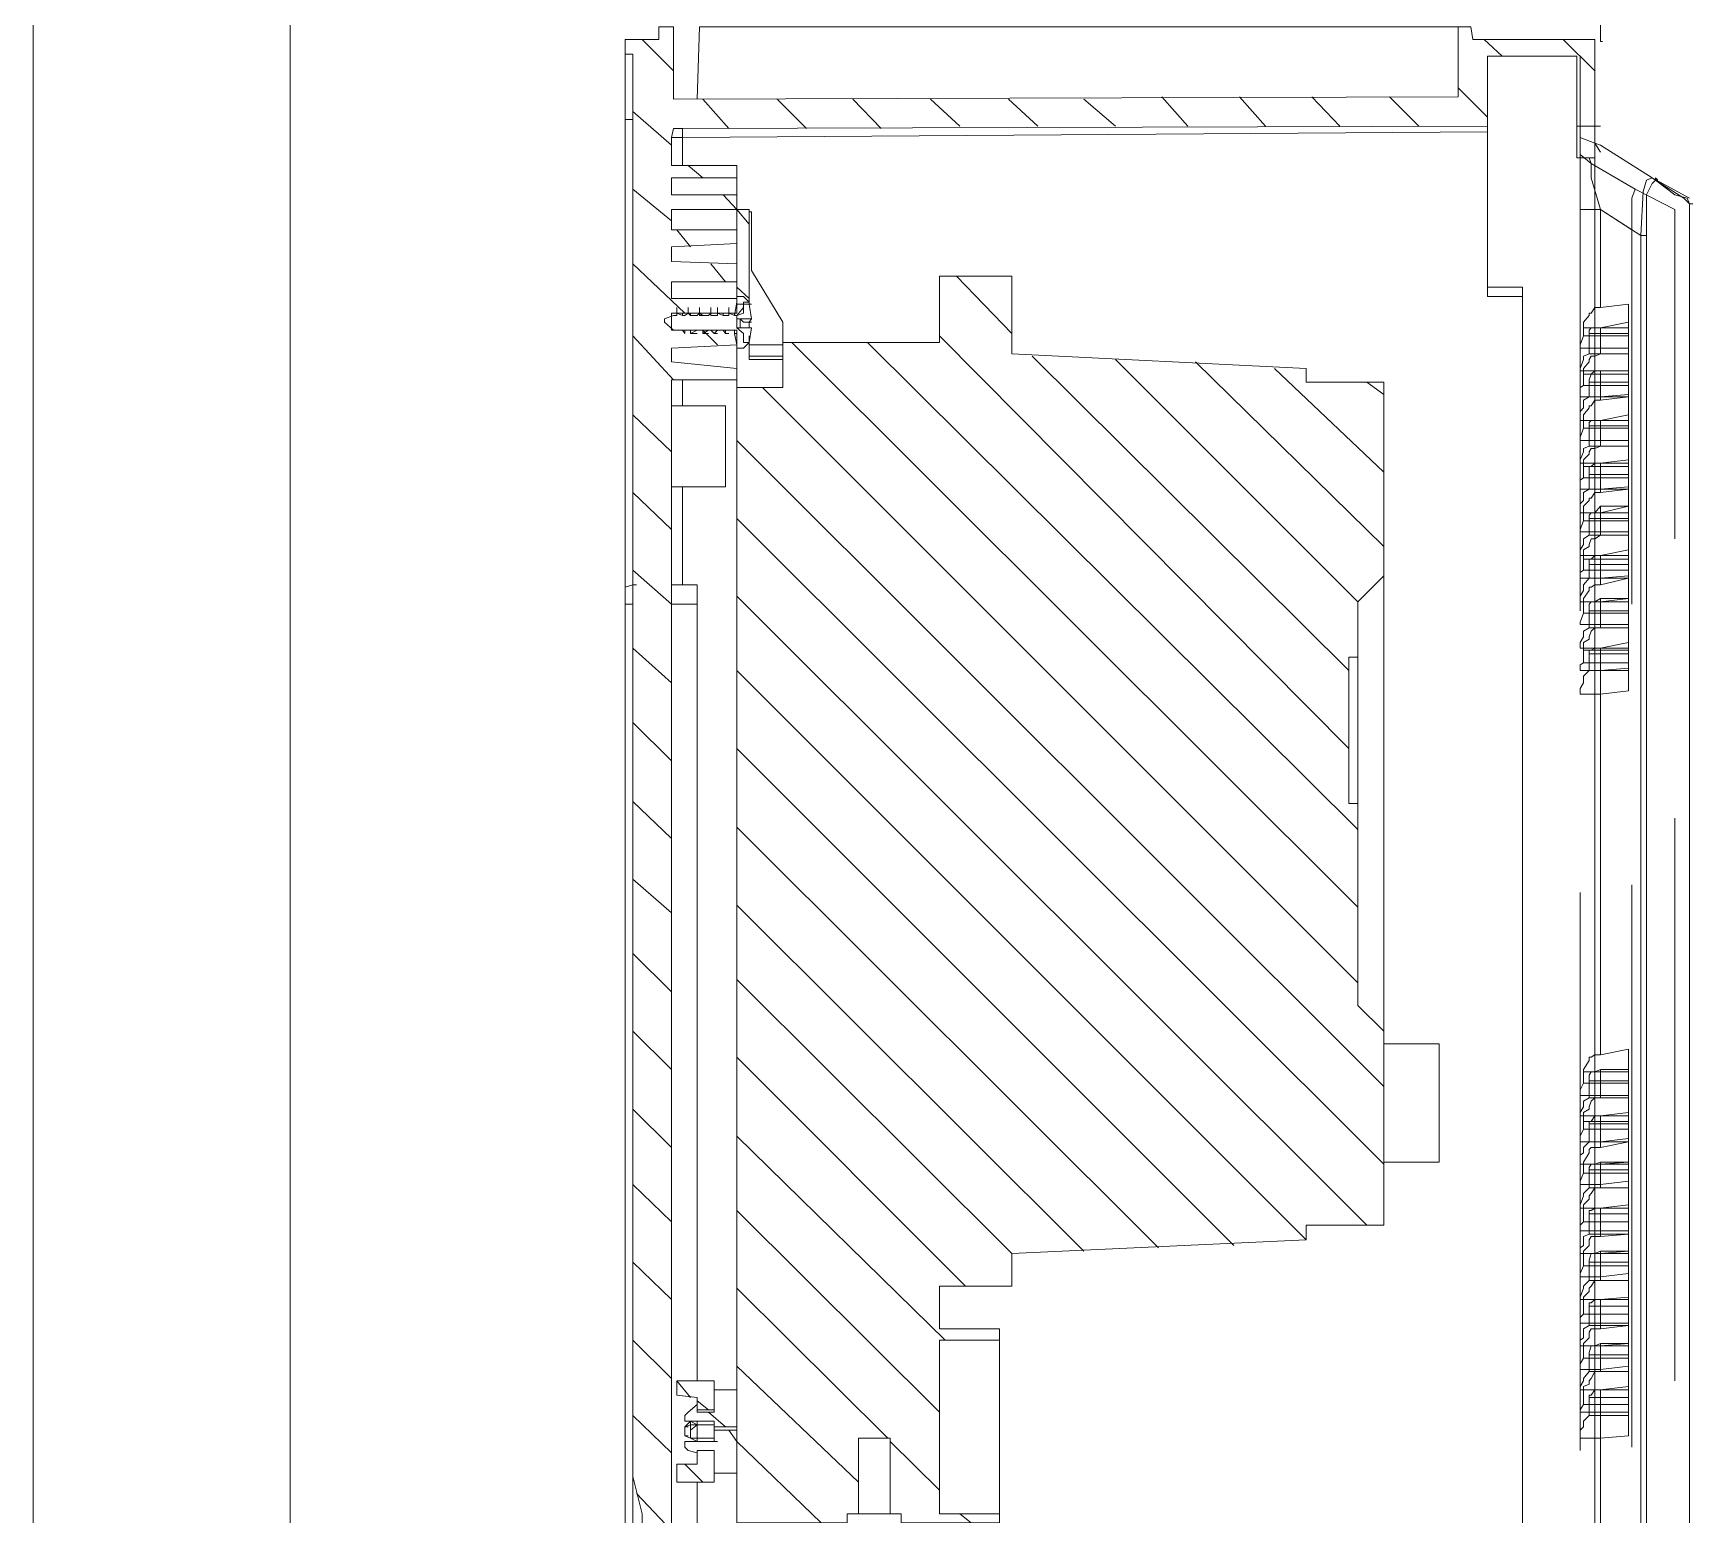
# Model space of a CAD drawing. Header units: millimetres. Extents: x 50 to 186, y -32 to 33.
# Drawn here: x 127.306 to 129.362, y -14.829 to -12.993 of the extents above; entities that cross this region are included whole.
import ezdxf

# ---------------------------------------------------------------- set-up
doc = ezdxf.new("R2010")
doc.units = ezdxf.units.MM
doc.layers.add('Prumada Eletrica', color=40, linetype='Continuous', lineweight=30)

msp = doc.modelspace()

# ---------------------------------------------------------------- linework, layer by layer
at = {"layer": 'Prumada Eletrica', "color": 7, "linetype": 'Continuous', "lineweight": 20, "true_color": 0x000007}
for points in [[(127.3063, -15.3845), (127.3063, -5.6198), (127.3063, -5.6198)], [(129.2478, -13.003), (129.2478, -13.0002), (129.2478, -9.31)], [(127.6248, -15.1708), (127.6248, -11.8703), (127.6248, -11.8703)], [(129.2408, -13.1078), (129.2408, -13.0002), (129.09, -13.0002), (129.0872, -12.9849), (129.0718, -12.9849), (129.0718, -13.0715), (128.0997, -13.0743), (128.0997, -12.9849), (128.0815, -12.9849), (128.0815, -13.0002), (128.0396, -13.0002), (128.0396, -13.0184), (128.0494, -13.0184), (128.0494, -14.7811), (128.0606, -14.8272)], [(128.129, -13.0743), (128.1318, -12.9849), (129.0718, -12.9849)], [(128.0997, -13.0394), (128.0606, -13.0002), (128.0606, -13.0002)], [(129.1263, -13.0212), (129.104, -13.0002), (129.104, -13.0002)], [(129.2408, -13.0394), (129.2017, -13.0002), (129.2017, -13.0002)], [(129.2478, -13.003), (129.2506, -13.003), (129.2506, -13.003)], [(128.0494, -13.0994), (128.0396, -13.0994), (128.0396, -13.0184)], [(128.0969, -15.6345), (128.0969, -13.4221), (128.1779, -13.4221), (128.1779, -13.4081), (128.0969, -13.3997), (128.0969, -13.383), (128.1779, -13.3788), (128.1779, -13.3606), (128.0969, -13.3606), (128.0969, -13.3397), (128.1779, -13.3397), (128.1779, -13.3215), (128.0969, -13.3215), (128.0969, -13.3006), (128.1779, -13.3006), (128.1779, -13.2782), (128.0969, -13.2754), (128.0969, -13.2573), (128.1779, -13.2531), (128.1779, -13.2363), (128.0969, -13.2363), (128.0969, -13.2112), (128.1779, -13.2112), (128.1779, -13.193), (128.0969, -13.193), (128.0969, -13.172), (128.1779, -13.172), (128.1779, -13.1567), (128.0969, -13.1567), (128.0969, -13.1218), (128.0997, -13.1106), (128.1109, -13.1106), (129.1081, -13.1078), (129.1081, -13.0212), (129.2185, -13.0212), (129.2185, -13.1078), (129.2408, -13.1078)], [(129.2227, -13.0212), (129.2227, -13.1469), (129.2227, -13.1469)], [(129.2227, -13.0422), (129.2227, -13.0394), (129.2227, -13.0394)], [(129.2227, -13.0422), (129.2227, -13.0394), (129.2227, -13.0394)], [(129.2227, -13.1637), (129.2227, -13.0422), (129.2227, -13.0422)], [(128.1681, -13.1106), (128.136, -13.0743), (128.136, -13.0743)], [(128.2645, -13.1106), (128.2282, -13.0743), (128.2282, -13.0743)], [(128.3567, -13.1106), (128.3218, -13.0743), (128.3218, -13.0743)], [(128.4545, -13.1078), (128.4181, -13.0743), (128.4181, -13.0743)], [(128.5508, -13.1078), (128.5145, -13.0743), (128.5145, -13.0743)], [(128.6472, -13.1078), (128.6081, -13.0743), (128.6081, -13.0743)], [(128.7366, -13.1078), (128.7045, -13.0715), (128.7045, -13.0715)], [(128.833, -13.1078), (128.8009, -13.0715), (128.8009, -13.0715)], [(128.9252, -13.1078), (128.8903, -13.0715), (128.8903, -13.0715)], [(129.0229, -13.1078), (128.9866, -13.0715), (128.9866, -13.0715)], [(129.1081, -13.0966), (129.0718, -13.0603), (129.0718, -13.0603)], [(128.0969, -13.1315), (128.0494, -13.0896), (128.0494, -13.0896)], [(128.0396, -13.0994), (128.0396, -13.6902), (128.0396, -13.6902)], [(128.0969, -13.1218), (128.1109, -13.1218), (128.1109, -13.1106)], [(128.1109, -13.1218), (129.1081, -13.1148), (129.1081, -13.1078)], [(129.1081, -13.1148), (129.1081, -13.3187), (129.1081, -13.3187)], [(129.2408, -13.1078), (129.2408, -13.1469), (129.2185, -13.1469), (129.2185, -13.1078)], [(129.2478, -13.1078), (129.2227, -13.1078), (129.2227, -13.1078)], [(128.1109, -13.1567), (128.1109, -13.1218), (128.1109, -13.1218)], [(129.2227, -13.1218), (129.2408, -13.1287), (129.2408, -13.2112)], [(129.2478, -13.2112), (129.2408, -13.2112), (129.2408, -13.1287), (129.2478, -13.1399)], [(129.2478, -13.1399), (129.2408, -13.1287), (129.2408, -13.1287)], [(129.2478, -13.1315), (129.2408, -13.1287), (129.2408, -13.1287)], [(129.2478, -13.1315), (129.3121, -13.172), (129.3051, -13.1748), (129.3009, -13.1888), (129.2981, -13.2433)], [(128.136, -13.172), (128.1178, -13.1567), (128.1178, -13.1567)], [(129.2227, -13.1427), (129.2366, -13.1539), (129.2366, -13.172), (129.2478, -13.2112), (129.2227, -13.2112)], [(129.2227, -13.1427), (129.2366, -13.1539), (129.2911, -13.186)], [(129.2227, -13.1469), (129.2227, -13.2042), (129.2227, -13.2042)], [(129.2366, -13.1539), (129.2339, -13.1469), (129.2339, -13.1469)], [(129.2366, -13.1539), (129.2339, -13.1469), (129.2339, -13.1469)], [(129.2366, -13.1539), (129.2339, -13.1469), (129.2339, -13.1469)], [(129.2366, -13.1539), (129.2366, -13.172), (129.2478, -13.2112), (129.2869, -13.2363), (129.2869, -13.1972), (129.2911, -13.186)], [(129.2408, -13.1469), (129.2408, -16.3678), (129.2408, -16.3678)], [(128.1779, -13.172), (128.1779, -13.193), (128.1779, -13.193)], [(129.3163, -13.1748), (129.3121, -13.179), (129.3051, -13.193), (129.3051, -16.6402), (129.3163, -16.6584), (129.3582, -16.6542)], [(129.3582, -13.1972), (129.3121, -13.172), (129.3163, -13.1748), (129.3512, -13.1972), (129.3582, -13.2042)], [(129.3191, -13.1748), (129.3163, -13.172), (129.3163, -13.172)], [(129.3163, -13.1748), (129.3163, -13.172), (129.3163, -13.172)], [(129.3554, -13.1972), (129.34, -13.193), (129.3163, -13.1748)], [(128.0969, -13.2251), (128.0494, -13.186), (128.0494, -13.186)], [(128.1779, -13.2112), (128.1611, -13.193), (128.1611, -13.193)], [(129.2869, -13.7), (129.2869, -13.2363), (129.2869, -13.1972), (129.2911, -13.186), (129.34, -13.2112)], [(129.3582, -13.2042), (129.3554, -13.1972), (129.3554, -13.1972)], [(128.1779, -13.2112), (128.1821, -13.2112), (128.1821, -13.2112)], [(128.1933, -13.2293), (128.1779, -13.2112), (128.1779, -13.2112)], [(128.1933, -13.214), (128.1961, -13.214), (128.1961, -13.214)], [(128.2352, -13.376), (128.2352, -13.3508), (128.1961, -13.2866), (128.1961, -13.214)], [(129.2227, -13.2042), (129.2227, -13.7084), (129.2227, -13.7084)], [(129.2227, -13.2112), (129.2478, -13.2112), (129.2478, -13.3327), (129.2408, -13.3327), (129.2366, -13.3397), (129.2339, -13.3397), (129.2339, -13.3425), (129.2269, -13.3508), (129.2269, -13.3676), (129.2227, -13.3788), (129.2227, -13.383)], [(129.2478, -13.2112), (129.2227, -13.2112), (129.2227, -13.2112)], [(129.2408, -13.2112), (129.2408, -13.7154), (129.2408, -13.7154)], [(129.2478, -13.2112), (129.2408, -13.2112), (129.2408, -13.2112)], [(129.2478, -13.2112), (129.2981, -13.2433), (129.2981, -13.2433)], [(129.34, -13.619), (129.34, -13.2112), (129.34, -13.2112)], [(129.3582, -16.2687), (129.3582, -13.2042), (129.3582, -13.2042)], [(129.3582, -13.2042), (129.3624, -13.2042), (129.3624, -13.2042)], [(128.1206, -13.2573), (128.1039, -13.2363), (128.1039, -13.2363)], [(129.3051, -13.2433), (129.2981, -13.2433), (129.2981, -16.5941), (129.3051, -16.5941)], [(128.1137, -13.3397), (128.0494, -13.2782), (128.0494, -13.2782)], [(128.1639, -13.3006), (128.1458, -13.2782), (128.1458, -13.2782)], [(128.4293, -14.5451), (128.5187, -14.5451), (128.5187, -14.5046), (128.8833, -14.4878), (128.8833, -14.4696), (128.9796, -14.4696), (128.9796, -14.2294), (128.9475, -14.1973), (128.9475, -13.9473), (128.9363, -13.9473), (128.9363, -13.7657), (128.9475, -13.7657), (128.9475, -13.6972), (128.9796, -13.6651), (128.9796, -13.4249), (128.8833, -13.4249), (128.8833, -13.4081), (128.5187, -13.3899), (128.5187, -13.2936), (128.4293, -13.2936), (128.4293, -13.376)], [(128.5187, -13.3648), (128.4503, -13.2936), (128.4503, -13.2936)], [(128.1933, -13.3215), (128.1779, -13.3075), (128.1779, -13.3075)], [(128.1863, -13.3187), (128.1933, -13.3257), (128.1933, -13.3257)], [(129.1081, -13.3075), (129.1514, -13.3075), (129.1514, -13.3187)], [(129.1081, -13.3187), (129.1514, -13.3187), (129.1514, -13.3187)], [(129.1514, -13.3187), (129.1514, -15.696), (129.1514, -15.696)], [(128.1039, -13.3327), (128.1039, -13.3397), (128.1039, -13.3397)], [(128.1109, -13.3397), (128.1109, -13.3425), (128.1109, -13.3425)], [(128.1109, -13.3425), (128.1137, -13.3425), (128.1137, -13.3425)], [(128.1178, -13.3327), (128.1178, -13.3397), (128.1178, -13.3397)], [(128.1178, -13.3397), (128.1206, -13.3397), (128.1206, -13.3397)], [(128.1206, -13.3397), (128.1206, -13.3425), (128.1206, -13.3425)], [(128.1206, -13.3425), (128.129, -13.3425), (128.129, -13.3425)], [(128.1318, -13.3327), (128.1318, -13.3397), (128.1318, -13.3397)], [(128.1318, -13.3397), (128.136, -13.3425), (128.136, -13.3425)], [(128.1318, -13.3397), (128.136, -13.3397), (128.136, -13.3397)], [(128.1318, -13.3425), (128.136, -13.3425), (128.136, -13.3425)], [(128.1458, -13.3327), (128.1458, -13.3397), (128.1458, -13.3397)], [(128.1458, -13.3397), (128.1458, -13.3425), (128.1458, -13.3425)], [(128.1458, -13.3425), (128.15, -13.3425), (128.15, -13.3425)], [(128.1611, -13.3397), (128.1611, -13.3425), (128.1611, -13.3425)], [(128.1611, -13.3425), (128.1639, -13.3425), (128.1639, -13.3425)], [(128.1681, -13.3327), (128.1681, -13.3397), (128.1681, -13.3397)], [(128.1681, -13.3397), (128.1751, -13.3397), (128.1751, -13.3397)], [(128.1751, -13.3397), (128.1751, -13.3425), (128.1751, -13.3425)], [(128.1751, -13.3425), (128.1779, -13.3425), (128.1779, -13.3425)], [(128.1779, -13.3425), (128.1863, -13.3397), (128.1863, -13.3327)], [(128.1933, -13.3285), (128.1961, -13.3285), (128.1961, -13.3285)], [(128.1933, -13.3285), (128.1961, -13.3466), (128.1933, -13.3508)], [(129.2827, -13.3285), (129.2478, -13.3327), (129.2478, -13.3327)], [(129.2827, -13.3285), (129.2827, -13.383), (129.2827, -13.383)], [(128.1109, -13.3606), (128.1137, -13.3606), (128.1137, -13.3606)], [(128.1109, -13.3606), (128.1137, -13.3606), (128.1137, -13.3606)], [(128.1206, -13.3606), (128.129, -13.3606), (128.129, -13.3606)], [(128.1206, -13.3606), (128.129, -13.3606), (128.129, -13.3606)], [(128.1318, -13.3606), (128.136, -13.3606), (128.136, -13.3606)], [(128.136, -13.3606), (128.143, -13.3606), (128.143, -13.3606)], [(128.1542, -13.3788), (128.136, -13.3606), (128.136, -13.3606)], [(128.1458, -13.3606), (128.15, -13.3606), (128.15, -13.3606)], [(128.1458, -13.3606), (128.15, -13.3606), (128.15, -13.3606)], [(128.1611, -13.3606), (128.1639, -13.3606), (128.1639, -13.3606)], [(128.1611, -13.3606), (128.1639, -13.3606), (128.1639, -13.3606)], [(128.1751, -13.3606), (128.1779, -13.3606), (128.1779, -13.3606)], [(128.1751, -13.3606), (128.1779, -13.3606), (128.1779, -13.3606)], [(128.1779, -13.3466), (128.1821, -13.3466), (128.1863, -13.3508)], [(128.1779, -13.3578), (128.1961, -13.3578), (128.1961, -13.3578)], [(128.1779, -13.3578), (128.1961, -13.3578), (128.1961, -13.3578)], [(128.1821, -13.3466), (128.1821, -13.3578), (128.1821, -13.3578)], [(128.1933, -13.3508), (128.1863, -13.3508), (128.1863, -13.3508)], [(128.1933, -13.3508), (128.1961, -13.3508), (128.1961, -13.3508)], [(128.1933, -13.3508), (128.1933, -13.3578), (128.1933, -13.3578)], [(128.1961, -13.3578), (128.1933, -13.376), (128.1933, -13.376)], [(129.2827, -13.3578), (129.2269, -13.3578), (129.2269, -13.3578)], [(129.2339, -13.3899), (129.2339, -13.3648), (129.2339, -13.3606), (129.2366, -13.3578), (129.2478, -13.3578), (129.2478, -13.3899)], [(129.2478, -13.3578), (129.2827, -13.3508), (129.2827, -13.3508)], [(128.0997, -13.4221), (128.0494, -13.3676), (128.0494, -13.3676)], [(128.1206, -13.3648), (128.129, -13.3648), (128.129, -13.3648)], [(128.136, -13.3648), (128.143, -13.3648), (128.143, -13.3648)], [(128.15, -13.3648), (128.1542, -13.3648), (128.1542, -13.3648)], [(128.1639, -13.3648), (128.1681, -13.3648), (128.1681, -13.3648)], [(128.1639, -13.3648), (128.1681, -13.3648), (128.1681, -13.3648)], [(128.1779, -13.3648), (128.1751, -13.3648), (128.1751, -13.3648)], [(128.1779, -13.383), (128.1779, -13.4081), (128.1779, -13.4081)], [(128.2352, -13.3969), (128.1933, -13.3969), (128.1933, -13.3676)], [(128.1933, -13.3788), (128.2352, -13.3788), (128.2352, -13.3788)], [(128.4293, -13.376), (128.2352, -13.376), (128.2352, -13.376)], [(128.2352, -13.4318), (128.2352, -13.376), (128.2352, -13.376)], [(128.9475, -14.0758), (128.2463, -13.376), (128.2463, -13.376)], [(128.9475, -13.9794), (128.3399, -13.376), (128.3399, -13.376)], [(128.9363, -13.8788), (128.4293, -13.3676), (128.4293, -13.3676)], [(129.2478, -13.383), (129.2227, -13.383), (129.2227, -13.383)], [(129.2827, -13.3676), (129.2269, -13.3676), (129.2269, -13.3676)], [(129.2827, -13.3648), (129.2339, -13.3648), (129.2339, -13.3648)], [(129.2478, -13.383), (129.2827, -13.383), (129.2827, -13.383)], [(129.2827, -13.383), (129.2827, -13.4109), (129.2827, -13.4109)], [(128.2352, -13.3927), (128.1933, -13.3927), (128.1933, -13.3927)], [(128.9363, -13.7824), (128.5439, -13.3927), (128.5439, -13.3927)], [(128.9475, -13.6972), (128.6472, -13.3969), (128.6472, -13.3969)], [(128.9796, -13.6288), (128.7464, -13.3997), (128.7464, -13.3997)], [(129.2478, -13.4109), (129.2227, -13.4109), (129.2227, -13.4081), (129.2269, -13.3969), (129.2269, -13.3927), (129.2339, -13.3899), (129.2478, -13.3899)], [(129.2827, -13.3899), (129.2478, -13.3899), (129.2408, -13.3927), (129.2366, -13.3927), (129.2339, -13.3969), (129.2339, -13.3997), (129.2269, -13.4081), (129.2269, -13.4151), (129.2827, -13.4151), (129.2827, -13.4109)], [(129.2827, -13.3899), (129.2478, -13.3899), (129.2478, -13.3899)], [(128.1109, -13.4542), (128.1109, -13.4221), (128.1109, -13.4221)], [(128.1779, -13.4221), (128.1779, -13.4318), (128.2352, -13.4318)], [(128.9796, -13.5366), (128.8442, -13.4081), (128.8442, -13.4081)], [(128.9796, -13.4402), (128.9587, -13.4249), (128.9587, -13.4249)], [(129.2339, -13.4249), (129.2339, -13.443), (129.2269, -13.4472), (129.2269, -13.457), (129.2227, -13.4612), (129.2227, -13.4724)], [(129.2269, -13.4724), (129.2269, -13.4654), (129.2339, -13.457), (129.2339, -13.4542), (129.2366, -13.4542), (129.2408, -13.4472), (129.2478, -13.4472), (129.2478, -13.4109), (129.2408, -13.4109), (129.2366, -13.4151), (129.2339, -13.4221), (129.2339, -13.4249)], [(129.2269, -13.4151), (129.2269, -13.4291), (129.2827, -13.4291), (129.2827, -13.4151)], [(129.2827, -13.4249), (129.2339, -13.4249), (129.2339, -13.4249)], [(129.2827, -13.4109), (129.2478, -13.4109), (129.2478, -13.4109)], [(129.2478, -13.4109), (129.2827, -13.4109), (129.2827, -13.4109)], [(128.1779, -13.4318), (128.1779, -14.8384), (128.3148, -14.8384), (128.3148, -14.8272), (128.3288, -14.8272), (128.3288, -14.7336), (128.3679, -14.7336), (128.3679, -14.8272), (128.3818, -14.8272), (128.3818, -14.8384), (128.5033, -14.8384), (128.5033, -14.8272), (128.4293, -14.8272), (128.4293, -14.6121), (128.5033, -14.6121), (128.5033, -14.5981), (128.4293, -14.5981), (128.4293, -14.5451)], [(128.9475, -14.1693), (128.21, -13.4318), (128.21, -13.4318)], [(129.2269, -13.4291), (129.2227, -13.4318), (129.2227, -13.443)], [(129.2227, -13.443), (129.2478, -13.443), (129.2339, -13.443)], [(129.2478, -13.4724), (129.2827, -13.4654), (129.2827, -13.4402), (129.2478, -13.443)], [(129.2827, -13.443), (129.2478, -13.443), (129.2478, -13.443)], [(129.2827, -13.443), (129.2478, -13.4472), (129.2478, -13.4472)], [(129.2827, -13.4291), (129.2827, -13.4402), (129.2827, -13.4402)], [(128.0969, -13.5115), (128.0494, -13.4654), (128.0494, -13.4654)], [(128.0969, -13.4542), (128.1639, -13.4542), (128.1639, -13.4542)], [(128.1639, -13.5548), (128.1639, -13.4542), (128.1639, -13.4542)], [(129.2478, -13.4724), (129.2827, -13.4654), (129.2827, -13.4654)], [(129.2827, -13.4654), (129.2827, -13.4724), (129.2827, -13.4724)], [(129.2478, -13.4724), (129.2227, -13.4724), (129.2227, -13.4724)], [(129.2339, -13.4793), (129.2339, -13.5045), (129.2269, -13.5073), (129.2269, -13.5115), (129.2227, -13.5212), (129.2227, -13.5254)], [(129.2269, -13.4821), (129.2227, -13.4933), (129.2227, -13.4975)], [(129.2478, -13.5045), (129.2478, -13.4724), (129.2366, -13.4724), (129.2339, -13.4751), (129.2339, -13.4793)], [(129.2827, -13.4793), (129.2339, -13.4793), (129.2339, -13.4793)], [(129.2827, -13.4821), (129.2827, -13.4975), (129.2827, -13.4975)], [(128.9796, -14.2978), (128.1779, -13.4975), (128.1779, -13.4975)], [(129.2478, -13.4975), (129.2227, -13.4975), (129.2227, -13.4975)], [(129.2827, -13.5045), (129.2478, -13.5045), (129.2408, -13.5073), (129.2366, -13.5073), (129.2339, -13.5115), (129.2339, -13.5143), (129.2269, -13.5212), (129.2269, -13.5296), (129.2827, -13.5296), (129.2827, -13.5254)], [(129.2478, -13.5045), (129.2339, -13.5045), (129.2339, -13.5045)], [(129.2827, -13.5254), (129.2827, -13.4975), (129.2478, -13.4975)], [(129.2827, -13.5045), (129.2478, -13.5045), (129.2478, -13.5045)], [(129.2478, -13.5617), (129.2478, -13.5254), (129.2408, -13.5254), (129.2366, -13.5296), (129.2339, -13.5296), (129.2339, -13.5394), (129.2339, -13.5576), (129.2269, -13.5617), (129.2269, -13.5715), (129.2227, -13.5757), (129.2227, -13.5869)], [(129.2478, -13.5254), (129.2227, -13.5254), (129.2227, -13.5254)], [(129.2478, -13.5254), (129.2827, -13.5212), (129.2827, -13.5212)], [(129.2827, -13.5254), (129.2478, -13.5254), (129.2478, -13.5254)], [(129.2269, -13.5436), (129.2227, -13.5464), (129.2227, -13.5576)], [(129.2269, -13.5296), (129.2269, -13.5436), (129.2827, -13.5436), (129.2827, -13.5296)], [(129.2827, -13.5394), (129.2339, -13.5394), (129.2339, -13.5394)], [(129.2827, -13.5436), (129.2827, -13.5548), (129.2827, -13.5548)], [(128.0969, -13.6078), (128.0494, -13.5617), (128.0494, -13.5617)], [(128.1639, -13.5548), (128.0969, -13.5548), (128.0969, -13.5548)], [(128.1109, -13.6763), (128.1109, -13.5548), (128.1109, -13.5548)], [(129.2478, -13.5576), (129.2227, -13.5576), (129.2227, -13.5576)], [(129.2827, -13.5785), (129.2827, -13.5869), (129.2269, -13.5869), (129.2269, -13.5785), (129.2339, -13.5715), (129.2339, -13.5687), (129.2366, -13.5687), (129.2408, -13.5617), (129.2478, -13.5617)], [(129.2478, -13.5576), (129.2339, -13.5576), (129.2339, -13.5576)], [(129.2478, -13.5576), (129.2827, -13.5548), (129.2827, -13.5548)], [(129.2827, -13.5576), (129.2478, -13.5576), (129.2478, -13.5576)], [(129.2827, -13.5576), (129.2478, -13.5617), (129.2478, -13.5617)], [(129.2827, -13.5548), (129.2827, -13.5785), (129.2827, -13.5785)], [(129.2478, -13.6148), (129.2478, -13.5785), (129.2408, -13.5869), (129.2366, -13.5869), (129.2339, -13.5897), (129.2339, -13.5939), (129.2339, -13.6148), (129.2269, -13.619), (129.2269, -13.626), (129.2227, -13.633), (129.2227, -13.64)], [(129.2478, -13.5869), (129.2227, -13.5869), (129.2227, -13.5869)], [(129.2269, -13.5869), (129.2269, -13.5967), (129.2827, -13.5967), (129.2827, -13.5869)], [(129.2827, -13.5785), (129.2478, -13.5869), (129.2478, -13.5869)], [(129.2478, -13.5785), (129.2827, -13.5785), (129.2827, -13.5785)], [(128.9796, -14.3942), (128.1779, -13.5939), (128.1779, -13.5939)], [(129.2269, -13.5967), (129.2227, -13.6078), (129.2227, -13.6106)], [(129.2478, -13.6106), (129.2227, -13.6106), (129.2227, -13.6106)], [(129.2827, -13.5939), (129.2339, -13.5939), (129.2339, -13.5939)], [(129.2478, -13.6106), (129.2827, -13.6106), (129.2827, -13.6106)], [(129.2478, -13.64), (129.2827, -13.64), (129.2827, -13.6106)], [(129.2827, -13.5967), (129.2827, -13.6106), (129.2827, -13.6106)], [(129.2827, -13.6148), (129.2478, -13.6148), (129.2408, -13.619), (129.2366, -13.619), (129.2339, -13.626), (129.2339, -13.6288), (129.2269, -13.633), (129.2269, -13.6442), (129.2827, -13.6442), (129.2827, -13.64)], [(129.2478, -13.6148), (129.2339, -13.6148), (129.2339, -13.6148)], [(129.2827, -13.6148), (129.2478, -13.6148), (129.2478, -13.6148)], [(129.2478, -13.6763), (129.2478, -13.64), (129.2408, -13.64), (129.2366, -13.6442), (129.2339, -13.6442), (129.2339, -13.6679), (129.2269, -13.6763), (129.2269, -13.6833), (129.2227, -13.6902), (129.2227, -13.6972)], [(129.2478, -13.64), (129.2227, -13.64), (129.2227, -13.64)], [(129.2269, -13.6442), (129.2269, -13.6581), (129.2827, -13.6581), (129.2827, -13.6442)], [(129.2827, -13.6511), (129.2339, -13.6511), (129.2339, -13.6511)], [(129.2478, -13.64), (129.2827, -13.633), (129.2827, -13.633)], [(128.0969, -13.7), (128.0494, -13.6581), (128.0494, -13.6581)], [(128.9796, -14.2294), (128.9796, -13.6651), (128.9796, -13.6651)], [(129.2269, -13.6581), (129.2227, -13.6609), (129.2227, -13.6679)], [(129.2478, -13.6679), (129.2227, -13.6679), (129.2227, -13.6679)], [(129.2478, -13.6679), (129.2339, -13.6679), (129.2339, -13.6679)], [(129.2478, -13.6972), (129.2827, -13.693), (129.2827, -13.6651), (129.2478, -13.6679)], [(129.2827, -13.6679), (129.2478, -13.6679), (129.2478, -13.6679)], [(129.2827, -13.6679), (129.2478, -13.6763), (129.2478, -13.6763)], [(129.2478, -13.6763), (129.2827, -13.6679), (129.2827, -13.6679)], [(129.2827, -13.6581), (129.2827, -13.6651), (129.2827, -13.6651)], [(128.0494, -13.6763), (128.0396, -13.6791), (128.0396, -13.6902)], [(128.0396, -13.6902), (128.0396, -13.7), (128.0396, -13.7)], [(128.0494, -13.6763), (128.0536, -13.6763), (128.0536, -13.6763)], [(128.0494, -13.7), (128.0494, -13.6763), (128.0494, -13.6763)], [(128.0969, -13.6763), (128.129, -13.6763), (128.129, -13.6763)], [(128.129, -13.7), (128.129, -13.6763), (128.129, -13.6763)], [(128.9587, -14.4696), (128.1779, -13.6902), (128.1779, -13.6902)], [(129.2827, -13.693), (129.2827, -13.6972), (129.2269, -13.6972), (129.2269, -13.693), (129.2339, -13.6833), (129.2339, -13.6791), (129.2366, -13.6791), (129.2408, -13.6763), (129.2478, -13.6763)], [(129.2827, -13.693), (129.2478, -13.693), (129.2408, -13.6972), (129.2366, -13.6972), (129.2339, -13.7), (129.2339, -13.7084), (129.2827, -13.7084)], [(129.2478, -13.693), (129.2478, -13.7294), (129.2478, -13.7294)], [(128.129, -14.6624), (128.129, -13.7), (128.0969, -13.7)], [(129.2478, -13.6972), (129.2227, -13.6972), (129.2227, -13.6972)], [(129.2269, -13.7112), (129.2227, -13.7224), (129.2227, -13.7252)], [(129.2269, -13.6972), (129.2269, -13.7112), (129.2827, -13.7112), (129.2827, -13.6972)], [(129.2339, -13.7294), (129.2339, -13.7084), (129.2339, -13.7084)], [(129.2827, -13.7252), (129.2827, -13.7112), (129.2827, -13.7112)], [(129.2478, -13.7252), (129.2227, -13.7252), (129.2227, -13.7252)], [(129.2478, -13.7545), (129.2227, -13.7545), (129.2227, -13.7475), (129.2269, -13.7405), (129.2269, -13.7335), (129.2339, -13.7294), (129.2478, -13.7294)], [(129.2827, -13.7573), (129.2269, -13.7573), (129.2269, -13.7475), (129.2339, -13.7433), (129.2339, -13.7405), (129.2366, -13.7335), (129.2408, -13.7294), (129.2478, -13.7294)], [(129.2478, -13.7252), (129.2827, -13.7252), (129.2827, -13.7252)], [(129.2827, -13.7294), (129.2478, -13.7294), (129.2478, -13.7294)], [(129.2478, -13.7294), (129.2827, -13.7294), (129.2827, -13.7294)], [(129.2827, -13.7294), (129.2478, -13.7294), (129.2478, -13.7294)], [(129.2827, -13.7252), (129.2827, -13.7545), (129.2827, -13.7545)], [(128.0969, -13.7978), (128.0494, -13.7545), (128.0494, -13.7545)], [(129.2478, -14.2587), (129.2478, -13.7545), (129.2408, -13.7545), (129.2366, -13.7573), (129.2339, -13.7573), (129.2339, -13.7615), (129.2339, -13.7824), (129.2269, -13.7894), (129.2269, -13.7978), (129.2227, -13.8048), (129.2227, -13.8118)], [(129.2478, -13.7545), (129.2827, -13.7475), (129.2827, -13.7475)], [(129.2827, -13.7545), (129.2478, -13.7545), (129.2478, -13.7545)], [(129.2827, -13.7545), (129.2827, -13.7796), (129.2827, -13.7796)], [(128.9475, -13.9473), (128.9475, -13.7657), (128.9475, -13.7657)], [(129.2478, -13.7824), (129.2227, -13.7824), (129.2227, -13.7754), (129.2269, -13.7727), (129.2827, -13.7727)], [(129.2269, -13.7573), (129.2269, -13.7727), (129.2269, -13.7727)], [(129.2827, -13.7615), (129.2339, -13.7615), (129.2339, -13.7615)], [(128.8833, -14.4878), (128.1779, -13.7824), (128.1779, -13.7824)], [(129.2478, -13.7824), (129.2339, -13.7824), (129.2339, -13.7824)], [(129.2478, -13.7824), (129.2827, -13.7796), (129.2827, -13.7796)], [(129.2827, -13.7824), (129.2478, -13.7824), (129.2478, -13.7824)], [(129.2827, -13.7796), (129.2827, -13.8076), (129.2827, -13.8076)], [(129.2478, -13.8118), (129.2227, -13.8118), (129.2227, -13.8118)], [(129.2827, -13.8076), (129.2478, -13.8118), (129.2478, -13.8118)], [(128.0969, -13.8942), (128.0494, -13.8467), (128.0494, -13.8467)], [(128.7939, -14.4948), (128.1779, -13.8788), (128.1779, -13.8788)], [(128.0969, -13.9905), (128.0494, -13.9445), (128.0494, -13.9445)], [(128.7003, -14.4976), (128.1779, -13.9766), (128.1779, -13.9766)], [(129.34, -14.6624), (129.34, -13.9654), (129.34, -13.9654)], [(128.0969, -14.0827), (128.0494, -14.0408), (128.0494, -14.0408)], [(129.2227, -14.0576), (129.2227, -14.749), (129.2227, -14.749)], [(129.2408, -14.0618), (129.2408, -14.756), (129.2408, -14.756)], [(129.2869, -14.7448), (129.2869, -14.0478), (129.2869, -14.0478)], [(128.6081, -14.5018), (128.1779, -14.073), (128.1779, -14.073)], [(128.0969, -14.1805), (128.0494, -14.133), (128.0494, -14.133)], [(128.5187, -14.5046), (128.1779, -14.1651), (128.1779, -14.1651)], [(128.0969, -14.2769), (128.0494, -14.2294), (128.0494, -14.2294)], [(128.9796, -14.2448), (129.0481, -14.2448), (129.0481, -14.2448)], [(128.9796, -14.3914), (129.0481, -14.3914), (129.0481, -14.2448)], [(128.4614, -14.5451), (128.1779, -14.2615), (128.1779, -14.2615)], [(129.2269, -14.2797), (129.2269, -14.2936), (129.2827, -14.2936), (129.2827, -14.2797)], [(129.2827, -14.2769), (129.2478, -14.2769), (129.2408, -14.2797), (129.2366, -14.2797), (129.2339, -14.2839), (129.2339, -14.2909)], [(129.2478, -14.2769), (129.2478, -14.3118), (129.2478, -14.3118)], [(129.2269, -14.2936), (129.2227, -14.302), (129.2227, -14.309)], [(129.2478, -14.309), (129.2227, -14.309), (129.2227, -14.309)], [(129.2827, -14.2909), (129.2339, -14.2909), (129.2339, -14.3118), (129.2478, -14.3118)], [(129.2478, -14.3342), (129.2827, -14.3342), (129.2827, -14.309), (129.2478, -14.309)], [(129.2827, -14.2936), (129.2827, -14.309), (129.2827, -14.309)], [(128.0969, -14.3733), (128.0494, -14.3258), (128.0494, -14.3258)], [(129.2339, -14.3118), (129.2269, -14.316), (129.2269, -14.323), (129.2227, -14.33), (129.2227, -14.3342)], [(129.2827, -14.3118), (129.2478, -14.3118), (129.2408, -14.3118), (129.2366, -14.316), (129.2339, -14.323), (129.2339, -14.3258), (129.2269, -14.33), (129.2269, -14.3411), (129.2827, -14.3411), (129.2827, -14.3342)], [(129.2827, -14.3118), (129.2478, -14.3118), (129.2478, -14.3118)], [(129.2478, -14.3342), (129.2827, -14.33), (129.2827, -14.33)], [(129.2478, -14.3733), (129.2478, -14.3342), (129.2408, -14.3342), (129.2366, -14.3411), (129.2339, -14.3411), (129.2339, -14.3439), (129.2339, -14.3663), (129.2269, -14.3733), (129.2269, -14.3802), (129.2227, -14.383), (129.2227, -14.3942)], [(129.2478, -14.3342), (129.2227, -14.3342), (129.2227, -14.3342)], [(129.2269, -14.3509), (129.2227, -14.3593), (129.2227, -14.3663)], [(129.2269, -14.3411), (129.2269, -14.3509), (129.2827, -14.3509), (129.2827, -14.3411)], [(129.2827, -14.3439), (129.2339, -14.3439), (129.2339, -14.3439)], [(129.2827, -14.3509), (129.2827, -14.3621), (129.2827, -14.3621)], [(128.4363, -14.6121), (128.1779, -14.3593), (128.1779, -14.3593)], [(129.2478, -14.3663), (129.2227, -14.3663), (129.2227, -14.3663)], [(129.2827, -14.3663), (129.2478, -14.3733), (129.2366, -14.3733), (129.2339, -14.3761), (129.2339, -14.3802), (129.2269, -14.3914), (129.2269, -14.3942), (129.2827, -14.3942), (129.2827, -14.3914)], [(129.2478, -14.3663), (129.2339, -14.3663), (129.2339, -14.3663)], [(129.2478, -14.3942), (129.2827, -14.3914), (129.2827, -14.3621), (129.2478, -14.3663)], [(129.2827, -14.3663), (129.2478, -14.3663), (129.2478, -14.3663)], [(129.2827, -14.3914), (129.2478, -14.3914), (129.2408, -14.3942), (129.2366, -14.3942), (129.2339, -14.3984), (129.2339, -14.4012)], [(129.2478, -14.3914), (129.2478, -14.4235), (129.2478, -14.4235)], [(129.2478, -14.3942), (129.2227, -14.3942), (129.2227, -14.3942)], [(129.2269, -14.4054), (129.2227, -14.4152), (129.2227, -14.4194)], [(129.2269, -14.3942), (129.2269, -14.4054), (129.2827, -14.4054), (129.2827, -14.3942)], [(129.2827, -14.4012), (129.2339, -14.4012), (129.2339, -14.4235), (129.2478, -14.4235)], [(129.2827, -14.4054), (129.2827, -14.4152), (129.2827, -14.4152)], [(128.0969, -14.4654), (128.0494, -14.4194), (128.0494, -14.4194)], [(129.2478, -14.4194), (129.2227, -14.4194), (129.2227, -14.4194)], [(129.2339, -14.4235), (129.2269, -14.4305), (129.2269, -14.4333), (129.2227, -14.4445), (129.2227, -14.4487)], [(129.2827, -14.4487), (129.2269, -14.4487), (129.2269, -14.4445), (129.2339, -14.4375), (129.2339, -14.4333), (129.2366, -14.4305), (129.2408, -14.4235), (129.2478, -14.4235)], [(129.2478, -14.4194), (129.2827, -14.4152), (129.2827, -14.4152)], [(129.2827, -14.4235), (129.2478, -14.4235), (129.2478, -14.4235)], [(129.2827, -14.4235), (129.2478, -14.4235), (129.2478, -14.4235)], [(129.2827, -14.4152), (129.2827, -14.4487), (129.2827, -14.4487)], [(128.4293, -14.7015), (128.1779, -14.4515), (128.1779, -14.4515)], [(129.2478, -14.4487), (129.2227, -14.4487), (129.2227, -14.4487)], [(129.2269, -14.4487), (129.2269, -14.4654), (129.2269, -14.4654)], [(129.2339, -14.4808), (129.2339, -14.4557), (129.2339, -14.4515), (129.2366, -14.4515), (129.2408, -14.4487), (129.2478, -14.4487), (129.2478, -14.4836)], [(129.2478, -14.4487), (129.2827, -14.4445), (129.2827, -14.4445)], [(129.2827, -14.4487), (129.2478, -14.4487), (129.2478, -14.4487)], [(129.2827, -14.4766), (129.2827, -14.4487), (129.2827, -14.4487)], [(129.2827, -14.4654), (129.2269, -14.4654), (129.2227, -14.4696), (129.2227, -14.4766)], [(129.2827, -14.4557), (129.2339, -14.4557), (129.2339, -14.4557)], [(129.2478, -14.4766), (129.2227, -14.4766), (129.2227, -14.4766)], [(129.2478, -14.4808), (129.2339, -14.4808), (129.2269, -14.4836), (129.2269, -14.4948), (129.2227, -14.4976), (129.2227, -14.5046)], [(129.2827, -14.4808), (129.2478, -14.4836), (129.2366, -14.4836), (129.2339, -14.4878), (129.2339, -14.4948), (129.2269, -14.5018), (129.2269, -14.5046), (129.2827, -14.5046)], [(129.2478, -14.4766), (129.2827, -14.4766), (129.2827, -14.4766)], [(129.2827, -14.4808), (129.2478, -14.4808), (129.2478, -14.4808)], [(129.2827, -14.4766), (129.2827, -14.5018), (129.2827, -14.5018)], [(129.2478, -14.5046), (129.2227, -14.5046), (129.2227, -14.5046)], [(129.2269, -14.5046), (129.2269, -14.5199), (129.2269, -14.5199)], [(129.2827, -14.5018), (129.2478, -14.5018), (129.2408, -14.5046), (129.2366, -14.5046), (129.2339, -14.5129), (129.2339, -14.5157)], [(129.2827, -14.5018), (129.2478, -14.5046), (129.2478, -14.5046)], [(129.2478, -14.5018), (129.2478, -14.5381), (129.2478, -14.5381)], [(129.2827, -14.5018), (129.2827, -14.5297), (129.2827, -14.5297)], [(128.0969, -14.5618), (128.0494, -14.5157), (128.0494, -14.5157)], [(129.2827, -14.5199), (129.2269, -14.5199), (129.2227, -14.5297), (129.2227, -14.5339)], [(129.2478, -14.5339), (129.2227, -14.5339), (129.2227, -14.5339)], [(129.2339, -14.5381), (129.2339, -14.5157), (129.2827, -14.5157)], [(129.2478, -14.5339), (129.2827, -14.5297), (129.2827, -14.5297)], [(129.2827, -14.5297), (129.2827, -14.5618), (129.2827, -14.5618)], [(128.3651, -14.7336), (128.1779, -14.5479), (128.1779, -14.5479)], [(129.2478, -14.5618), (129.2227, -14.5618), (129.2227, -14.559), (129.2269, -14.5479), (129.2269, -14.5451), (129.2339, -14.5381), (129.2478, -14.5381)], [(129.2827, -14.5618), (129.2269, -14.5618), (129.2269, -14.559), (129.2339, -14.552), (129.2339, -14.5479), (129.2366, -14.5451), (129.2408, -14.5381), (129.2478, -14.5381)], [(129.2827, -14.5381), (129.2478, -14.5381), (129.2478, -14.5381)], [(129.2827, -14.5381), (129.2478, -14.5381), (129.2478, -14.5381)], [(129.2478, -14.5981), (129.2478, -14.5618), (129.2408, -14.5618), (129.2366, -14.566), (129.2339, -14.566), (129.2339, -14.5702), (129.2339, -14.5939), (129.2269, -14.5981), (129.2269, -14.6093), (129.2227, -14.6121), (129.2227, -14.6191)], [(129.2269, -14.5618), (129.2269, -14.58), (129.2269, -14.58)], [(129.2827, -14.5702), (129.2339, -14.5702), (129.2339, -14.5702)], [(129.2478, -14.5618), (129.2827, -14.559), (129.2827, -14.559)], [(129.2827, -14.5618), (129.2478, -14.5618), (129.2478, -14.5618)], [(129.2827, -14.5618), (129.2827, -14.58), (129.2827, -14.58)], [(129.2827, -14.5912), (129.2827, -14.58), (129.2269, -14.58), (129.2227, -14.5842), (129.2227, -14.5912), (129.2478, -14.5912)], [(129.2478, -14.5939), (129.2339, -14.5939), (129.2339, -14.5939)], [(129.2478, -14.5912), (129.2827, -14.5912), (129.2827, -14.5912)], [(129.2478, -14.6191), (129.2827, -14.6163), (129.2827, -14.5912)], [(129.2827, -14.5939), (129.2478, -14.5939), (129.2478, -14.5939)], [(129.2827, -14.5939), (129.2478, -14.5981), (129.2478, -14.5981)], [(129.2478, -14.5981), (129.2827, -14.5939), (129.2827, -14.5939)], [(128.0969, -14.6596), (128.0494, -14.6121), (128.0494, -14.6121)], [(128.5033, -14.6121), (128.5033, -14.8272), (128.5033, -14.8272)], [(129.2478, -14.6512), (129.2478, -14.6163), (129.2408, -14.6191), (129.2366, -14.6191), (129.2339, -14.6275), (129.2339, -14.6303), (129.2339, -14.6512), (129.2269, -14.6596), (129.2269, -14.6624), (129.2227, -14.6694), (129.2227, -14.6736)], [(129.2827, -14.6163), (129.2827, -14.6191), (129.2269, -14.6191), (129.2269, -14.6163), (129.2339, -14.6093), (129.2339, -14.6023), (129.2366, -14.5981), (129.2478, -14.5981)], [(129.2478, -14.6163), (129.2827, -14.6163), (129.2827, -14.6163)], [(129.2478, -14.6191), (129.2227, -14.6191), (129.2227, -14.6191)], [(129.2269, -14.6345), (129.2227, -14.6414), (129.2227, -14.6484)], [(129.2269, -14.6191), (129.2269, -14.6345), (129.2827, -14.6345), (129.2827, -14.6191)], [(129.2827, -14.6303), (129.2339, -14.6303), (129.2339, -14.6303)], [(129.2827, -14.6442), (129.2827, -14.6345), (129.2827, -14.6345)], [(128.3288, -14.7881), (128.1779, -14.6442), (128.1779, -14.6442)], [(129.2478, -14.6484), (129.2227, -14.6484), (129.2227, -14.6484)], [(129.2827, -14.6512), (129.2478, -14.6512), (129.2408, -14.6512), (129.2366, -14.6596), (129.2339, -14.6624), (129.2339, -14.6666), (129.2269, -14.6694), (129.2269, -14.6736), (129.2827, -14.6736)], [(129.2478, -14.6512), (129.2339, -14.6512), (129.2339, -14.6512)], [(129.2478, -14.6484), (129.2827, -14.6442), (129.2827, -14.6442)], [(129.2827, -14.6512), (129.2478, -14.6512), (129.2478, -14.6512)], [(129.2478, -14.6512), (129.2827, -14.6512), (129.2827, -14.6512)], [(129.2827, -14.6442), (129.2827, -14.6736), (129.2827, -14.6736)], [(128.1206, -14.6833), (128.1039, -14.6624), (128.1039, -14.6624)], [(128.15, -14.6736), (128.15, -14.7015), (128.129, -14.7015), (128.129, -14.6917), (128.1178, -14.7015)], [(128.15, -14.7127), (128.15, -14.7197), (128.1779, -14.7197), (128.1779, -14.6736), (128.15, -14.6736)], [(129.2478, -14.6736), (129.2227, -14.6736), (129.2227, -14.6736)], [(129.2269, -14.6736), (129.2269, -14.6917), (129.2827, -14.6917), (129.2827, -14.6736)], [(129.2339, -14.7057), (129.2339, -14.6833), (129.2339, -14.6805), (129.2366, -14.6805), (129.2408, -14.6736), (129.2478, -14.6736)], [(129.2478, -15.1806), (129.2478, -14.6736), (129.2827, -14.6694)], [(129.2827, -14.6736), (129.2478, -14.6736), (129.2478, -14.6736)], [(128.143, -14.6987), (128.129, -14.6875), (128.129, -14.6875)], [(128.129, -14.6987), (128.129, -14.7015), (128.129, -14.7015)], [(129.2269, -14.6917), (129.2227, -14.6987), (129.2227, -14.7015)], [(129.2827, -14.6833), (129.2339, -14.6833), (129.2339, -14.6833)], [(129.2827, -14.7015), (129.2827, -14.6917), (129.2827, -14.6917)], [(128.0969, -14.7518), (128.0494, -14.7057), (128.0494, -14.7057)], [(128.1178, -14.7015), (128.1137, -14.7057), (128.1137, -14.7057)], [(128.15, -14.7127), (128.1137, -14.7127), (128.1137, -14.7057)], [(128.1137, -14.7197), (128.1206, -14.7127), (128.1206, -14.7127)], [(128.1137, -14.7197), (128.1206, -14.7169), (128.1206, -14.7169)], [(128.1137, -14.7308), (128.1137, -14.7197), (128.1137, -14.7197)], [(128.1137, -14.7197), (128.1178, -14.7197), (128.1178, -14.7197)], [(128.1206, -14.7127), (128.129, -14.7169), (128.129, -14.7169)], [(128.1206, -14.7127), (128.1206, -14.7238), (128.129, -14.7169), (128.129, -14.7336)], [(128.1206, -14.7127), (128.1206, -14.7169), (128.1206, -14.7169)], [(128.1206, -14.7169), (128.129, -14.7169), (128.1318, -14.7169)], [(128.1206, -14.7169), (128.1206, -14.7336), (128.1206, -14.7336)], [(128.129, -14.7127), (128.1318, -14.7127), (128.1318, -14.7127)], [(128.129, -14.7127), (128.1318, -14.7127), (128.1318, -14.7127)], [(128.129, -14.7127), (128.129, -14.7336), (128.129, -14.7336)], [(128.129, -14.7169), (128.15, -14.7169), (128.15, -14.7169)], [(128.1639, -14.7197), (128.143, -14.7015), (128.143, -14.7015)], [(128.15, -14.7238), (128.15, -14.7197), (128.15, -14.7197)], [(129.2478, -14.7015), (129.2227, -14.7015), (129.2227, -14.7015)], [(129.2478, -14.7057), (129.2339, -14.7057), (129.2269, -14.7127), (129.2269, -14.7197), (129.2227, -14.7238), (129.2227, -14.7336), (129.2478, -14.7336)], [(129.2478, -14.7015), (129.2827, -14.7015), (129.2827, -14.7015)], [(129.2827, -14.7057), (129.2478, -14.7057), (129.2478, -14.7057)], [(129.2827, -14.7015), (129.2827, -14.7308), (129.2827, -14.7308)], [(128.129, -14.7336), (128.1206, -14.7336), (128.1137, -14.7308)], [(128.1137, -14.7308), (128.1206, -14.7336), (128.129, -14.7378), (128.1318, -14.7378)], [(128.1137, -14.7308), (128.1178, -14.7308), (128.1178, -14.7308)], [(128.1137, -14.7378), (128.15, -14.7378), (128.15, -14.7378)], [(128.1137, -14.7448), (128.1137, -14.7378), (128.1137, -14.7378)], [(128.1206, -14.7336), (128.129, -14.7336), (128.129, -14.7336)], [(128.1206, -14.7336), (128.129, -14.7336), (128.129, -14.7336)], [(128.129, -14.7378), (128.129, -14.7336), (128.129, -14.7336)], [(128.15, -14.7336), (128.129, -14.7336), (128.129, -14.7378)], [(128.1318, -14.7378), (128.129, -14.7378), (128.129, -14.7336)], [(128.129, -14.7378), (128.1318, -14.7378), (128.1318, -14.7378)], [(128.129, -14.7378), (128.1318, -14.7378), (128.1318, -14.7378)], [(128.15, -14.7769), (128.1779, -14.7769), (128.1779, -14.7238), (128.15, -14.7238), (128.15, -14.7378)], [(128.15, -14.7378), (128.1542, -14.7378), (128.1542, -14.7378)], [(128.1779, -14.7378), (128.1681, -14.7238), (128.1681, -14.7238)], [(128.2827, -14.8384), (128.1779, -14.7378), (128.1779, -14.7378)], [(128.4293, -14.7979), (128.3679, -14.7378), (128.3679, -14.7378)], [(129.2827, -14.7308), (129.2478, -14.7336), (129.2478, -14.7336)], [(128.1137, -14.7448), (128.1178, -14.749), (128.1178, -14.749)], [(128.129, -14.7518), (128.1178, -14.749), (128.1178, -14.749)], [(128.15, -14.7769), (128.15, -14.749), (128.129, -14.749), (128.129, -14.7518)], [(128.129, -14.749), (128.1318, -14.749), (128.1318, -14.749)], [(128.136, -14.7881), (128.1137, -14.7658), (128.1137, -14.7658)], [(128.0969, -14.8482), (128.0536, -14.8021), (128.0536, -14.8021)], [(128.0969, -14.8915), (128.129, -14.8915), (128.129, -14.7881)], [(128.0606, -14.8272), (128.0606, -15.6178)], [(128.3288, -14.8272), (128.3679, -14.8272), (128.3679, -14.8272)], [(128.4684, -14.8384), (128.4545, -14.8272), (128.4545, -14.8272)]]:
    msp.add_lwpolyline(points, dxfattribs=at)
for points in [[(129.3051, -13.2433), (129.3051, -13.193), (129.3121, -13.179), (129.3163, -13.1748), (129.3121, -13.172), (129.3051, -13.1748), (129.3009, -13.1888), (129.2981, -13.2433)], [(128.1779, -13.3285), (128.1933, -13.3285), (128.1933, -13.2112), (128.1779, -13.2112)], [(128.136, -13.3648), (128.143, -13.3606), (128.1458, -13.3606), (128.15, -13.3648), (128.1542, -13.3606), (128.1611, -13.3606), (128.1639, -13.3648), (128.1639, -13.3606), (128.1751, -13.3606), (128.1751, -13.3648), (128.1779, -13.3788), (128.1779, -13.383), (128.1863, -13.383), (128.1933, -13.376), (128.1863, -13.376), (128.1863, -13.3648), (128.1779, -13.3578), (128.1779, -13.3425), (128.1863, -13.3327), (128.1863, -13.3257), (128.1933, -13.3257), (128.1863, -13.3187), (128.1779, -13.3187), (128.1779, -13.3257), (128.1751, -13.3425), (128.1681, -13.3397), (128.1681, -13.3327), (128.1681, -13.3425), (128.1611, -13.3425), (128.1542, -13.3397), (128.1542, -13.3327), (128.1542, -13.3425), (128.1458, -13.3425), (128.1458, -13.3327), (128.1458, -13.3397), (128.143, -13.3425), (128.1318, -13.3425), (128.1318, -13.3327), (128.1318, -13.3397), (128.129, -13.3425), (128.1206, -13.3425), (128.1178, -13.3397), (128.1178, -13.3327), (128.1178, -13.3397), (128.1137, -13.3425), (128.1109, -13.3425), (128.1039, -13.3397), (128.1039, -13.3327), (128.1039, -13.3425), (128.0997, -13.3425), (128.0885, -13.3466), (128.0885, -13.3508), (128.0997, -13.3606), (128.1109, -13.3606), (128.1137, -13.3648), (128.1137, -13.3606), (128.1206, -13.3606), (128.1206, -13.3648), (128.129, -13.3606), (128.136, -13.3606)], [(128.1961, -13.3466), (128.1779, -13.3466)], [(129.2269, -13.4821), (129.2827, -13.4821), (129.2827, -13.4724), (129.2269, -13.4724)], [(128.0396, -14.8915), (128.0494, -14.8915), (128.0494, -13.7), (128.0396, -13.7)], [(129.2478, -14.2587), (129.2408, -14.2587), (129.2366, -14.2615), (129.2339, -14.2615), (129.2339, -14.2657), (129.2269, -14.2769), (129.2269, -14.2797), (129.2827, -14.2797), (129.2827, -14.2517)], [(128.1039, -14.6805), (128.129, -14.6833), (128.129, -14.6987), (128.15, -14.6987), (128.15, -14.6624), (128.1039, -14.6624)], [(128.129, -14.7169), (128.129, -14.7127)], [(128.129, -14.7658), (128.1039, -14.7658), (128.1039, -14.7881), (128.15, -14.7881), (128.15, -14.749), (128.129, -14.749)]]:
    msp.add_lwpolyline(points, close=True, dxfattribs=at)

doc.saveas('drawing.dxf')
